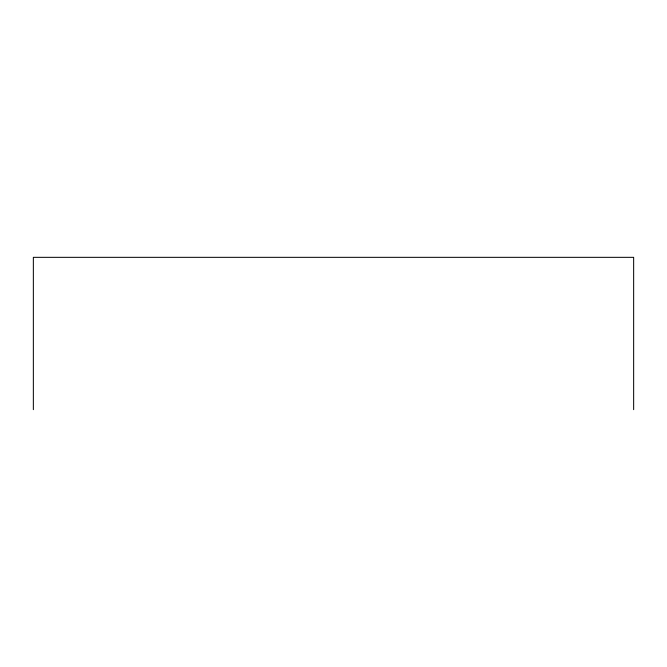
<?xml version="1.0" encoding="UTF-8"?>
<svg xmlns="http://www.w3.org/2000/svg" width="667" height="667" viewBox="0 0 667 667"><rect width="100%" height="100%" fill="white"/><g stroke="black" fill="none" stroke-linecap="round" stroke-linejoin="round"><path stroke-width="1" d="M633.65 409.663L633.65 257.337L33.35 257.337L33.35 409.663"/></g></svg>
